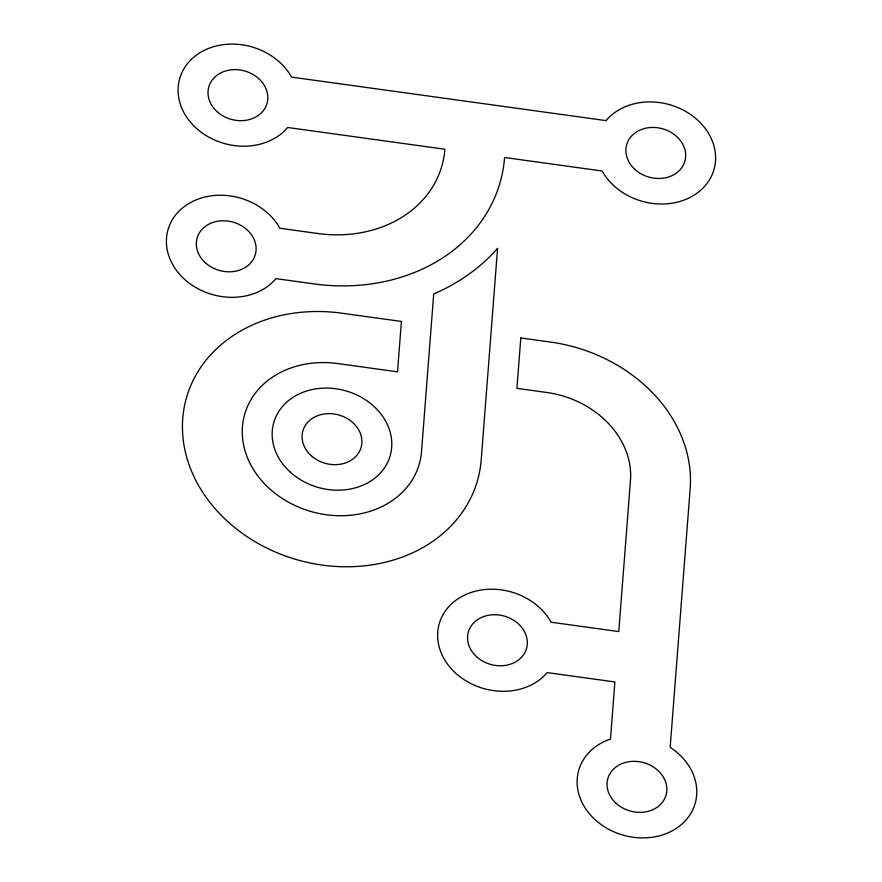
<?xml version="1.0" encoding="UTF-8"?>
<svg xmlns="http://www.w3.org/2000/svg" width="882" height="882" viewBox="0 0 882 882"><rect width="100%" height="100%" fill="white"/><g stroke="black" fill="none" stroke-linecap="round" stroke-linejoin="round"><path stroke-width="1.32" d="M401.42 321.445L397.517 371.829L337.828 363.571A90.78 75.345 15.7 0 0 242.44 426.756A90.78 75.345 15.7 0 0 326.142 514.713A90.78 75.345 15.7 0 0 421.53 451.529L433.712 293.949A211.812 175.805 15.7 0 0 497.569 248.327L481.219 459.787A151.296 125.575 15.7 0 1 322.25 565.097A151.296 125.575 15.7 0 1 182.739 418.498A151.296 125.575 15.7 0 1 341.72 313.187L401.42 321.445M520.81 337.96L516.918 388.345L546.763 392.479A90.78 75.345 15.7 0 1 630.465 480.436L618.778 631.578L551.085 622.207A60.516 50.23 15.7 0 0 462.058 596.353A60.516 50.23 15.7 0 0 456.082 673.539A60.516 50.23 15.7 0 0 547.193 672.591L614.886 681.962L610.476 739.083A60.516 50.23 15.7 0 0 588.713 812.906A60.516 50.23 15.7 0 0 680.176 825.563A60.516 50.23 15.7 0 0 670.166 747.341L690.165 488.694A151.296 125.575 15.7 0 0 550.655 342.095L520.81 337.96M606.033 120.614L291.545 77.109A60.516 50.23 15.7 0 0 202.518 51.244A60.516 50.23 15.7 0 0 196.554 128.441A60.516 50.23 15.7 0 0 287.653 127.493L444.892 149.245A121.032 100.46 15.7 0 1 317.707 233.487L279.87 228.251A60.516 50.23 15.7 0 0 190.832 202.386A60.516 50.23 15.7 0 0 184.867 279.583A60.516 50.23 15.7 0 0 275.967 278.635L313.816 283.872A181.549 150.69 15.7 0 0 504.592 157.503L602.13 170.998A60.516 50.23 15.7 0 0 691.168 196.862A60.516 50.23 15.7 0 0 697.133 119.676A60.516 50.23 15.7 0 0 606.033 120.614M217.049 111.628A30.264 25.115 15.7 0 0 266.904 103.789A30.264 25.115 15.7 0 0 229.772 70.031A30.264 25.115 15.7 0 0 217.049 111.628M205.363 262.77A30.264 25.115 15.7 0 0 255.218 254.942A30.264 25.115 15.7 0 0 218.086 221.173A30.264 25.115 15.7 0 0 205.363 262.77M634.919 169.432A30.264 25.115 15.7 0 0 684.774 161.604A30.264 25.115 15.7 0 0 647.642 127.835A30.264 25.115 15.7 0 0 634.919 169.432M290.266 472.102A60.516 50.23 15.7 0 0 389.976 456.435A60.516 50.23 15.7 0 0 315.712 388.896A60.516 50.23 15.7 0 0 290.266 472.102M311.125 455.619A30.264 25.115 15.7 0 0 360.981 447.791A30.264 25.115 15.7 0 0 323.848 414.022A30.264 25.115 15.7 0 0 311.125 455.619M476.578 656.726A30.264 25.115 15.7 0 0 526.433 648.898A30.264 25.115 15.7 0 0 489.301 615.129A30.264 25.115 15.7 0 0 476.578 656.726M616.088 803.326A30.264 25.115 15.7 0 0 665.943 795.487A30.264 25.115 15.7 0 0 628.811 761.728A30.264 25.115 15.7 0 0 616.088 803.326"/></g></svg>
